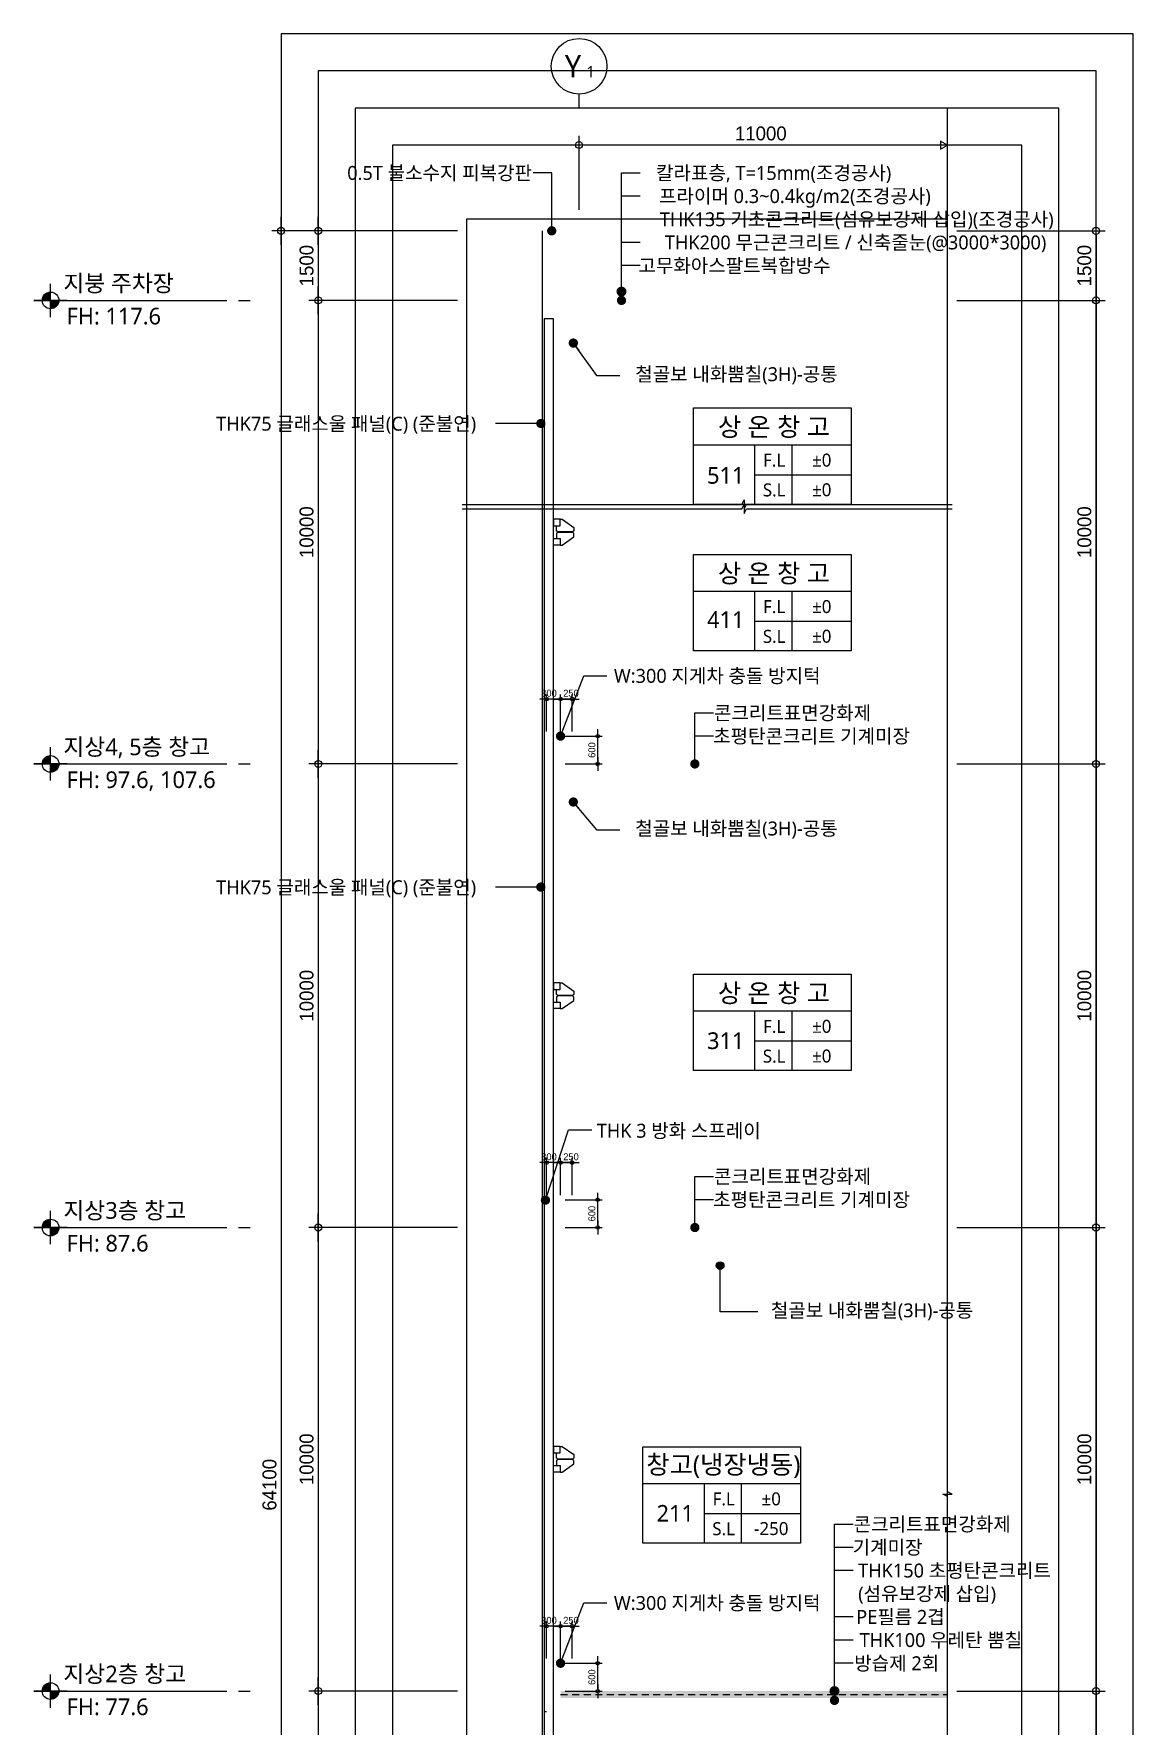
# Model space of a CAD drawing. Header units: millimetres. Extents: x 43197023 to 43466355, y 1341521 to 1420690.
# Drawn here: x 43342123 to 43365823, y 1384183 to 1420690 of the extents above; entities that cross this region are included whole.
import ezdxf
from ezdxf.enums import TextEntityAlignment as Align

# ---------------------------------------------------------------- set-up
doc = ezdxf.new("R2010")
doc.units = ezdxf.units.MM
doc.header["$LTSCALE"] = 1000
doc.header["$MEASUREMENT"] = 0
doc.header["$PDSIZE"] = -10
doc.linetypes.add('HID', pattern=[2.5, 1.5, -1])
doc.layers.get('0').update_dxf_attribs({"linetype": 'CONTINUOUS'})
doc.layers.get('Defpoints').update_dxf_attribs({"color": 171, "linetype": 'CONTINUOUS'})
for name, color, linetype in [('ELE-8', 8, 'CONTINUOUS'), ('HAT', 253, 'CONTINUOUS'), ('INS', 9, 'BATTING'), ('LED', 7, 'CONTINUOUS'), ('NDIM', 7, 'CONTINUOUS'), ('SASAC 도면번호', 6, 'CONTINUOUS'), ('SYM', 7, 'CONTINUOUS'), ('SYM(AXIS)', 7, 'CONTINUOUS'), ('TEXT(AXIS)', 2, 'CONTINUOUS'), ('TEXT(MIN)', 7, 'CONTINUOUS'), ('TEXT(실명)', 3, 'CONTINUOUS'), ('TEXT-기입', 6, 'CONTINUOUS'), ('TITLE', 7, 'CONTINUOUS'), ('wire-meshes', 1, 'CONTINUOUS')]:
    doc.layers.add(name, color=color, linetype=linetype)
doc.styles.add('CGS', font='cgse', dxfattribs={"bigfont": 'cgs'})
doc.styles.add('나눔바른고딕', font='NanumBarunGothic.ttf')
doc.linetypes.add('BATTING', pattern='A,0.0001,-0.1,[134,ltypeshp.shx,S=0.1,R=0,X=-0.1,Y=0],-0.2,[134,ltypeshp.shx,S=0.1,R=180,X=0.1,Y=0],-0.1', length=0.4001)
doc.dimstyles.new('NDIM 1200', dxfattribs={"dimscale": 500, "dimtxt": 3, "dimasz": 1, "dimexe": 2, "dimexo": 2, "dimgap": 1, "dimtad": 1, "dimdec": 0, "dimdsep": 46, "dimtxsty": 'CGS', "dimblk": 'DOT0', "dimcen": 1, "dimdle": 8, "dimclrd": 2, "dimclre": 2, "dimclrt": 2, "dimadec": 0, "dimazin": 0, "dimtfac": 1, "dimtdec": 0, "dimtix": 1, "dimtmove": 2, "dimatfit": 3, "dimldrblk": 'DOT0', "dimfxl": 1, "dimtolj": 1, "dimtzin": 0, "dimlwd": -1, "dimlwe": -1, "dimarcsym": 0})

# ---------------------------------------------------------------- blocks, each defined once
blk = doc.blocks.new('A$C19853FC8')
at = {"layer": 'SYM'}
for p, q in [((1800, 0), (1800, 3600)), ((3600, 1800), (0, 1800))]:
    blk.add_line(p, q, dxfattribs=at)
blk.add_circle((1800, 1800), 900, dxfattribs=at)
for points in [[(900, 1800), (1800, 2700), (914, 1959), (1643, 2686)], [(914, 1959), (1643, 2686), (954, 2112), (1492, 2646)], [(954, 2112), (1492, 2646), (1025, 2260), (1346, 2576)], [(1025, 2260), (1346, 2576), (1109, 2378), (1222, 2491)], [(1800, 900), (2700, 1800), (1959, 914), (2686, 1643)], [(1959, 914), (2686, 1643), (2112, 954), (2646, 1492)], [(2112, 954), (2646, 1492), (2260, 1025), (2576, 1346)], [(2260, 1025), (2576, 1346), (2378, 1109), (2491, 1222)]]:
    blk.add_solid(points, dxfattribs=at)
at = {"layer": 'SYM', "linetype": 'Continuous'}
for points in [[(1800, 2700), (1800, 1800), (900, 1800)], [(2700, 1800), (1800, 900), (1800, 1800)]]:
    blk.add_solid(points, dxfattribs=at)
blk = doc.blocks.new('A$C2F20087E')
at = {"layer": 'SYM(AXIS)'}
blk.add_line((600, 0), (600, 300), dxfattribs=at)
blk.add_circle((600, 900), 600, dxfattribs=at)
blk = doc.blocks.new('DOT0')
blk.add_line((-3, 0), (3, 0))
at = {"color": 6}
blk.add_circle((0, 0), 0.75, dxfattribs=at)
blk = doc.blocks.new('*D59')
at = {"layer": 'Defpoints', "color": 0, "ltscale": 0.4, "transparency": 16777216}
for p in [(43351454, 1416440), (43347454, 1362340), (43351454, 1362340)]:
    blk.add_point(p, dxfattribs=at)
at = {"layer": 'NDIM', "ltscale": 0.4, "transparency": 16777216}
for p, q in [((43351254, 1416440), (43347254, 1416440)), ((43347454, 1416340), (43347454, 1362440)), ((43351254, 1362340), (43347254, 1362340))]:
    blk.add_line(p, q, dxfattribs=at)
at = {"layer": 'NDIM', "ltscale": 0.4, "transparency": 16777216, "xscale": 100, "yscale": 100, "zscale": 100}
for p, rotation in [((43347454, 1416440), 90), ((43347454, 1362340), 270)]:
    blk.add_blockref('DOT0', p, dxfattribs=dict(at, rotation=rotation))
at = {"layer": 'NDIM', "ltscale": 0.4, "transparency": 16777216, "insert": (43347204, 1389390), "char_height": 300, "attachment_point": 5, "rotation": 90, "style": 'CGS'}
blk.add_mtext('\\A1;64100', dxfattribs=at)
blk = doc.blocks.new('*D60')
at = {"layer": 'Defpoints', "color": 0, "ltscale": 0.4, "transparency": 16777216}
for p in [(43351454, 1384940), (43348254, 1374940), (43351454, 1374940)]:
    blk.add_point(p, dxfattribs=at)
at = {"layer": 'NDIM', "ltscale": 0.4, "transparency": 16777216}
for p, q in [((43351254, 1384940), (43348054, 1384940)), ((43348254, 1384840), (43348254, 1375040)), ((43351254, 1374940), (43348054, 1374940))]:
    blk.add_line(p, q, dxfattribs=at)
at = {"layer": 'NDIM', "ltscale": 0.4, "transparency": 16777216, "xscale": 100, "yscale": 100, "zscale": 100}
for p, rotation in [((43348254, 1384940), 90), ((43348254, 1374940), 270)]:
    blk.add_blockref('DOT0', p, dxfattribs=dict(at, rotation=rotation))
at = {"layer": 'NDIM', "ltscale": 0.4, "transparency": 16777216, "insert": (43348004, 1379940), "char_height": 300, "attachment_point": 5, "rotation": 90, "style": 'CGS'}
blk.add_mtext('\\A1;10000', dxfattribs=at)
blk = doc.blocks.new('*D61')
at = {"layer": 'Defpoints', "color": 0, "ltscale": 0.4, "transparency": 16777216}
for p in [(43351454, 1394940), (43348254, 1384940), (43351454, 1384940)]:
    blk.add_point(p, dxfattribs=at)
at = {"layer": 'NDIM', "ltscale": 0.4, "transparency": 16777216}
for p, q in [((43351254, 1394940), (43348054, 1394940)), ((43348254, 1394840), (43348254, 1385040)), ((43351254, 1384940), (43348054, 1384940))]:
    blk.add_line(p, q, dxfattribs=at)
at = {"layer": 'NDIM', "ltscale": 0.4, "transparency": 16777216, "xscale": 100, "yscale": 100, "zscale": 100}
for p, rotation in [((43348254, 1394940), 90), ((43348254, 1384940), 270)]:
    blk.add_blockref('DOT0', p, dxfattribs=dict(at, rotation=rotation))
at = {"layer": 'NDIM', "ltscale": 0.4, "transparency": 16777216, "insert": (43348004, 1389940), "char_height": 300, "attachment_point": 5, "rotation": 90, "style": 'CGS'}
blk.add_mtext('\\A1;10000', dxfattribs=at)
blk = doc.blocks.new('*D62')
at = {"layer": 'Defpoints', "color": 0, "ltscale": 0.4, "transparency": 16777216}
for p in [(43351454, 1404940), (43348254, 1394940), (43351454, 1394940)]:
    blk.add_point(p, dxfattribs=at)
at = {"layer": 'NDIM', "ltscale": 0.4, "transparency": 16777216}
for p, q in [((43351254, 1404940), (43348054, 1404940)), ((43348254, 1404840), (43348254, 1395040)), ((43351254, 1394940), (43348054, 1394940))]:
    blk.add_line(p, q, dxfattribs=at)
at = {"layer": 'NDIM', "ltscale": 0.4, "transparency": 16777216, "xscale": 100, "yscale": 100, "zscale": 100}
for p, rotation in [((43348254, 1404940), 90), ((43348254, 1394940), 270)]:
    blk.add_blockref('DOT0', p, dxfattribs=dict(at, rotation=rotation))
at = {"layer": 'NDIM', "ltscale": 0.4, "transparency": 16777216, "insert": (43348004, 1399940), "char_height": 300, "attachment_point": 5, "rotation": 90, "style": 'CGS'}
blk.add_mtext('\\A1;10000', dxfattribs=at)
blk = doc.blocks.new('*D63')
at = {"layer": 'Defpoints', "color": 0, "ltscale": 0.4, "transparency": 16777216}
for p in [(43351454, 1414940), (43348254, 1404940), (43351454, 1404940)]:
    blk.add_point(p, dxfattribs=at)
at = {"layer": 'NDIM', "ltscale": 0.4, "transparency": 16777216}
for p, q in [((43351254, 1414940), (43348054, 1414940)), ((43348254, 1414840), (43348254, 1405040)), ((43351254, 1404940), (43348054, 1404940))]:
    blk.add_line(p, q, dxfattribs=at)
at = {"layer": 'NDIM', "ltscale": 0.4, "transparency": 16777216, "xscale": 100, "yscale": 100, "zscale": 100}
for p, rotation in [((43348254, 1414940), 90), ((43348254, 1404940), 270)]:
    blk.add_blockref('DOT0', p, dxfattribs=dict(at, rotation=rotation))
at = {"layer": 'NDIM', "ltscale": 0.4, "transparency": 16777216, "insert": (43348004, 1409940), "char_height": 300, "attachment_point": 5, "rotation": 90, "style": 'CGS'}
blk.add_mtext('\\A1;10000', dxfattribs=at)
blk = doc.blocks.new('*D66')
at = {"layer": 'Defpoints', "color": 0, "ltscale": 0.4, "transparency": 16777216}
for p in [(43351454, 1416440), (43348254, 1414940), (43351454, 1414940)]:
    blk.add_point(p, dxfattribs=at)
at = {"layer": 'NDIM', "ltscale": 0.4, "transparency": 16777216}
for p, q in [((43351254, 1416440), (43348054, 1416440)), ((43348254, 1416340), (43348254, 1415040)), ((43351254, 1414940), (43348054, 1414940))]:
    blk.add_line(p, q, dxfattribs=at)
at = {"layer": 'NDIM', "ltscale": 0.4, "transparency": 16777216, "xscale": 100, "yscale": 100, "zscale": 100}
for p, rotation in [((43348254, 1416440), 90), ((43348254, 1414940), 270)]:
    blk.add_blockref('DOT0', p, dxfattribs=dict(at, rotation=rotation))
at = {"layer": 'NDIM', "ltscale": 0.4, "transparency": 16777216, "insert": (43348004, 1415690), "char_height": 300, "attachment_point": 5, "rotation": 90, "style": 'CGS'}
blk.add_mtext('\\A1;1500', dxfattribs=at)
blk = doc.blocks.new('*D67')
at = {"layer": 'Defpoints', "color": 0, "ltscale": 0.4, "transparency": 16777216}
for p in [(43361823, 1384940), (43361823, 1374940), (43365023, 1374940)]:
    blk.add_point(p, dxfattribs=at)
at = {"layer": 'NDIM', "ltscale": 0.4, "transparency": 16777216}
for p, q in [((43362023, 1384940), (43365223, 1384940)), ((43365023, 1384840), (43365023, 1375040)), ((43362023, 1374940), (43365223, 1374940))]:
    blk.add_line(p, q, dxfattribs=at)
at = {"layer": 'NDIM', "ltscale": 0.4, "transparency": 16777216, "xscale": 100, "yscale": 100, "zscale": 100}
for p, rotation in [((43365023, 1384940), 90), ((43365023, 1374940), 270)]:
    blk.add_blockref('DOT0', p, dxfattribs=dict(at, rotation=rotation))
at = {"layer": 'NDIM', "ltscale": 0.4, "transparency": 16777216, "insert": (43364773, 1379940), "char_height": 300, "attachment_point": 5, "rotation": 90, "style": 'CGS'}
blk.add_mtext('\\A1;10000', dxfattribs=at)
blk = doc.blocks.new('*D68')
at = {"layer": 'Defpoints', "color": 0, "ltscale": 0.4, "transparency": 16777216}
for p in [(43361823, 1394940), (43361823, 1384940), (43365023, 1384940)]:
    blk.add_point(p, dxfattribs=at)
at = {"layer": 'NDIM', "ltscale": 0.4, "transparency": 16777216}
for p, q in [((43362023, 1394940), (43365223, 1394940)), ((43365023, 1394840), (43365023, 1385040)), ((43362023, 1384940), (43365223, 1384940))]:
    blk.add_line(p, q, dxfattribs=at)
at = {"layer": 'NDIM', "ltscale": 0.4, "transparency": 16777216, "xscale": 100, "yscale": 100, "zscale": 100}
for p, rotation in [((43365023, 1394940), 90), ((43365023, 1384940), 270)]:
    blk.add_blockref('DOT0', p, dxfattribs=dict(at, rotation=rotation))
at = {"layer": 'NDIM', "ltscale": 0.4, "transparency": 16777216, "insert": (43364773, 1389940), "char_height": 300, "attachment_point": 5, "rotation": 90, "style": 'CGS'}
blk.add_mtext('\\A1;10000', dxfattribs=at)
blk = doc.blocks.new('*D69')
at = {"layer": 'Defpoints', "color": 0, "ltscale": 0.4, "transparency": 16777216}
for p in [(43361823, 1404940), (43361823, 1394940), (43365023, 1394940)]:
    blk.add_point(p, dxfattribs=at)
at = {"layer": 'NDIM', "ltscale": 0.4, "transparency": 16777216}
for p, q in [((43362023, 1404940), (43365223, 1404940)), ((43365023, 1404840), (43365023, 1395040)), ((43362023, 1394940), (43365223, 1394940))]:
    blk.add_line(p, q, dxfattribs=at)
at = {"layer": 'NDIM', "ltscale": 0.4, "transparency": 16777216, "xscale": 100, "yscale": 100, "zscale": 100}
for p, rotation in [((43365023, 1404940), 90), ((43365023, 1394940), 270)]:
    blk.add_blockref('DOT0', p, dxfattribs=dict(at, rotation=rotation))
at = {"layer": 'NDIM', "ltscale": 0.4, "transparency": 16777216, "insert": (43364773, 1399940), "char_height": 300, "attachment_point": 5, "rotation": 90, "style": 'CGS'}
blk.add_mtext('\\A1;10000', dxfattribs=at)
blk = doc.blocks.new('*D70')
at = {"layer": 'Defpoints', "color": 0, "ltscale": 0.4, "transparency": 16777216}
for p in [(43361823, 1414940), (43361823, 1404940), (43365023, 1404940)]:
    blk.add_point(p, dxfattribs=at)
at = {"layer": 'NDIM', "ltscale": 0.4, "transparency": 16777216}
for p, q in [((43362023, 1414940), (43365223, 1414940)), ((43365023, 1414840), (43365023, 1405040)), ((43362023, 1404940), (43365223, 1404940))]:
    blk.add_line(p, q, dxfattribs=at)
at = {"layer": 'NDIM', "ltscale": 0.4, "transparency": 16777216, "xscale": 100, "yscale": 100, "zscale": 100}
for p, rotation in [((43365023, 1414940), 90), ((43365023, 1404940), 270)]:
    blk.add_blockref('DOT0', p, dxfattribs=dict(at, rotation=rotation))
at = {"layer": 'NDIM', "ltscale": 0.4, "transparency": 16777216, "insert": (43364773, 1409940), "char_height": 300, "attachment_point": 5, "rotation": 90, "style": 'CGS'}
blk.add_mtext('\\A1;10000', dxfattribs=at)
blk = doc.blocks.new('*D71')
at = {"layer": 'Defpoints', "color": 0, "ltscale": 0.4, "transparency": 16777216}
for p in [(43361823, 1416440), (43361823, 1414940), (43365023, 1414940)]:
    blk.add_point(p, dxfattribs=at)
at = {"layer": 'NDIM', "ltscale": 0.4, "transparency": 16777216}
for p, q in [((43362023, 1416440), (43365223, 1416440)), ((43365023, 1416340), (43365023, 1415040)), ((43362023, 1414940), (43365223, 1414940))]:
    blk.add_line(p, q, dxfattribs=at)
at = {"layer": 'NDIM', "ltscale": 0.4, "transparency": 16777216, "xscale": 100, "yscale": 100, "zscale": 100}
for p, rotation in [((43365023, 1416440), 90), ((43365023, 1414940), 270)]:
    blk.add_blockref('DOT0', p, dxfattribs=dict(at, rotation=rotation))
at = {"layer": 'NDIM', "ltscale": 0.4, "transparency": 16777216, "insert": (43364773, 1415690), "char_height": 300, "attachment_point": 5, "rotation": 90, "style": 'CGS'}
blk.add_mtext('\\A1;1500', dxfattribs=at)
blk = doc.blocks.new('A$C51E23882')
at = {"layer": 'TITLE'}
blk.add_lwpolyline([(8500, 0), (0, 0), (0, 5200), (8500, 5200)], close=True, dxfattribs=at)
for points in [[(8500, 3200), (0, 3200)], [(3300, 3200), (3300, 0)], [(5300, 3200), (5300, 0)], [(3300, 1600), (8500, 1600)]]:
    blk.add_lwpolyline(points, dxfattribs=at)
at = {"layer": 'TITLE', "style": '나눔바른고딕'}
for s, p in [('F.L', (4352, 2378)), ('S.L', (4352, 778))]:
    blk.add_text(s, height=700, dxfattribs=at).set_placement(p, align=Align.MIDDLE)
blk = doc.blocks.new('*D359')
at = {"layer": 'Defpoints', "color": 0, "ltscale": 0.4, "transparency": 16777216}
for p in [(43353179, 1406340), (43353179, 1405540), (43353479, 1405540)]:
    blk.add_point(p, dxfattribs=at)
at = {"layer": 'NDIM', "ltscale": 0.4, "transparency": 16777216}
for p, q in [((43353179, 1405640), (43353179, 1406440)), ((43353429, 1406340), (43353229, 1406340)), ((43353479, 1405640), (43353479, 1406440))]:
    blk.add_line(p, q, dxfattribs=at)
at = {"layer": 'NDIM', "ltscale": 0.4, "transparency": 16777216, "xscale": 50, "yscale": 50, "zscale": 50, "rotation": 180}
blk.add_blockref('DOT0', (43353179, 1406340), dxfattribs=at)
at = {"layer": 'NDIM', "ltscale": 0.4, "transparency": 16777216, "xscale": 50, "yscale": 50, "zscale": 50}
blk.add_blockref('DOT0', (43353479, 1406340), dxfattribs=at)
at = {"layer": 'NDIM', "ltscale": 0.4, "transparency": 16777216, "insert": (43353229, 1406465), "char_height": 150, "attachment_point": 5, "style": 'CGS'}
blk.add_mtext('\\A1;300', dxfattribs=at)
blk = doc.blocks.new('*D360')
at = {"layer": 'Defpoints', "color": 0, "ltscale": 0.4, "transparency": 16777216}
for p in [(43353479, 1406340), (43353479, 1405540), (43353729, 1405540)]:
    blk.add_point(p, dxfattribs=at)
at = {"layer": 'NDIM', "ltscale": 0.4, "transparency": 16777216}
for p, q in [((43353479, 1405640), (43353479, 1406440)), ((43353679, 1406340), (43353529, 1406340)), ((43353729, 1405640), (43353729, 1406440))]:
    blk.add_line(p, q, dxfattribs=at)
at = {"layer": 'NDIM', "ltscale": 0.4, "transparency": 16777216, "xscale": 50, "yscale": 50, "zscale": 50, "rotation": 180}
blk.add_blockref('DOT0', (43353479, 1406340), dxfattribs=at)
at = {"layer": 'NDIM', "ltscale": 0.4, "transparency": 16777216, "xscale": 50, "yscale": 50, "zscale": 50}
blk.add_blockref('DOT0', (43353729, 1406340), dxfattribs=at)
at = {"layer": 'NDIM', "ltscale": 0.4, "transparency": 16777216, "insert": (43353704, 1406465), "char_height": 150, "attachment_point": 5, "style": 'CGS'}
blk.add_mtext('\\A1;250', dxfattribs=at)
blk = doc.blocks.new('*D361')
at = {"layer": 'Defpoints', "color": 0, "ltscale": 0.4, "transparency": 16777216}
for p in [(43353479, 1405540), (43354279, 1405540), (43353479, 1404940)]:
    blk.add_point(p, dxfattribs=at)
at = {"layer": 'NDIM', "ltscale": 0.4, "transparency": 16777216}
for p, q in [((43353579, 1405540), (43354379, 1405540)), ((43354279, 1404990), (43354279, 1405490)), ((43353579, 1404940), (43354379, 1404940))]:
    blk.add_line(p, q, dxfattribs=at)
at = {"layer": 'NDIM', "ltscale": 0.4, "transparency": 16777216, "xscale": 50, "yscale": 50, "zscale": 50}
for p, rotation in [((43354279, 1405540), 90), ((43354279, 1404940), 270)]:
    blk.add_blockref('DOT0', p, dxfattribs=dict(at, rotation=rotation))
at = {"layer": 'NDIM', "ltscale": 0.4, "transparency": 16777216, "insert": (43354154, 1405240), "char_height": 150, "attachment_point": 5, "rotation": 90, "style": 'CGS'}
blk.add_mtext('\\A1;600', dxfattribs=at)
blk = doc.blocks.new('*D362')
at = {"layer": 'Defpoints', "color": 0, "ltscale": 0.4, "transparency": 16777216}
for p in [(43353179, 1396340), (43353179, 1395540), (43353479, 1395540)]:
    blk.add_point(p, dxfattribs=at)
at = {"layer": 'NDIM', "ltscale": 0.4, "transparency": 16777216}
for p, q in [((43353179, 1395640), (43353179, 1396440)), ((43353479, 1395640), (43353479, 1396440)), ((43353429, 1396340), (43353229, 1396340))]:
    blk.add_line(p, q, dxfattribs=at)
at = {"layer": 'NDIM', "ltscale": 0.4, "transparency": 16777216, "xscale": 50, "yscale": 50, "zscale": 50, "rotation": 180}
blk.add_blockref('DOT0', (43353179, 1396340), dxfattribs=at)
at = {"layer": 'NDIM', "ltscale": 0.4, "transparency": 16777216, "xscale": 50, "yscale": 50, "zscale": 50}
blk.add_blockref('DOT0', (43353479, 1396340), dxfattribs=at)
at = {"layer": 'NDIM', "ltscale": 0.4, "transparency": 16777216, "insert": (43353229, 1396465), "char_height": 150, "attachment_point": 5, "style": 'CGS'}
blk.add_mtext('\\A1;300', dxfattribs=at)
blk = doc.blocks.new('*D363')
at = {"layer": 'Defpoints', "color": 0, "ltscale": 0.4, "transparency": 16777216}
for p in [(43353479, 1396340), (43353479, 1395540), (43353729, 1395540)]:
    blk.add_point(p, dxfattribs=at)
at = {"layer": 'NDIM', "ltscale": 0.4, "transparency": 16777216}
for p, q in [((43353479, 1395640), (43353479, 1396440)), ((43353729, 1395640), (43353729, 1396440)), ((43353679, 1396340), (43353529, 1396340))]:
    blk.add_line(p, q, dxfattribs=at)
at = {"layer": 'NDIM', "ltscale": 0.4, "transparency": 16777216, "xscale": 50, "yscale": 50, "zscale": 50, "rotation": 180}
blk.add_blockref('DOT0', (43353479, 1396340), dxfattribs=at)
at = {"layer": 'NDIM', "ltscale": 0.4, "transparency": 16777216, "xscale": 50, "yscale": 50, "zscale": 50}
blk.add_blockref('DOT0', (43353729, 1396340), dxfattribs=at)
at = {"layer": 'NDIM', "ltscale": 0.4, "transparency": 16777216, "insert": (43353704, 1396465), "char_height": 150, "attachment_point": 5, "style": 'CGS'}
blk.add_mtext('\\A1;250', dxfattribs=at)
blk = doc.blocks.new('*D364')
at = {"layer": 'Defpoints', "color": 0, "ltscale": 0.4, "transparency": 16777216}
for p in [(43353479, 1395540), (43354279, 1395540), (43353479, 1394940)]:
    blk.add_point(p, dxfattribs=at)
at = {"layer": 'NDIM', "ltscale": 0.4, "transparency": 16777216}
for p, q in [((43353579, 1395540), (43354379, 1395540)), ((43354279, 1394990), (43354279, 1395490)), ((43353579, 1394940), (43354379, 1394940))]:
    blk.add_line(p, q, dxfattribs=at)
at = {"layer": 'NDIM', "ltscale": 0.4, "transparency": 16777216, "xscale": 50, "yscale": 50, "zscale": 50}
for p, rotation in [((43354279, 1395540), 90), ((43354279, 1394940), 270)]:
    blk.add_blockref('DOT0', p, dxfattribs=dict(at, rotation=rotation))
at = {"layer": 'NDIM', "ltscale": 0.4, "transparency": 16777216, "insert": (43354154, 1395240), "char_height": 150, "attachment_point": 5, "rotation": 90, "style": 'CGS'}
blk.add_mtext('\\A1;600', dxfattribs=at)
blk = doc.blocks.new('*D365')
at = {"layer": 'Defpoints', "color": 0, "ltscale": 0.4, "transparency": 16777216}
for p in [(43353179, 1386340), (43353179, 1385540), (43353479, 1385540)]:
    blk.add_point(p, dxfattribs=at)
at = {"layer": 'NDIM', "ltscale": 0.4, "transparency": 16777216}
for p, q in [((43353179, 1385640), (43353179, 1386440)), ((43353429, 1386340), (43353229, 1386340)), ((43353479, 1385640), (43353479, 1386440))]:
    blk.add_line(p, q, dxfattribs=at)
at = {"layer": 'NDIM', "ltscale": 0.4, "transparency": 16777216, "xscale": 50, "yscale": 50, "zscale": 50, "rotation": 180}
blk.add_blockref('DOT0', (43353179, 1386340), dxfattribs=at)
at = {"layer": 'NDIM', "ltscale": 0.4, "transparency": 16777216, "xscale": 50, "yscale": 50, "zscale": 50}
blk.add_blockref('DOT0', (43353479, 1386340), dxfattribs=at)
at = {"layer": 'NDIM', "ltscale": 0.4, "transparency": 16777216, "insert": (43353229, 1386465), "char_height": 150, "attachment_point": 5, "style": 'CGS'}
blk.add_mtext('\\A1;300', dxfattribs=at)
blk = doc.blocks.new('*D366')
at = {"layer": 'Defpoints', "color": 0, "ltscale": 0.4, "transparency": 16777216}
for p in [(43353479, 1386340), (43353479, 1385540), (43353729, 1385540)]:
    blk.add_point(p, dxfattribs=at)
at = {"layer": 'NDIM', "ltscale": 0.4, "transparency": 16777216}
for p, q in [((43353479, 1385640), (43353479, 1386440)), ((43353679, 1386340), (43353529, 1386340)), ((43353729, 1385640), (43353729, 1386440))]:
    blk.add_line(p, q, dxfattribs=at)
at = {"layer": 'NDIM', "ltscale": 0.4, "transparency": 16777216, "xscale": 50, "yscale": 50, "zscale": 50, "rotation": 180}
blk.add_blockref('DOT0', (43353479, 1386340), dxfattribs=at)
at = {"layer": 'NDIM', "ltscale": 0.4, "transparency": 16777216, "xscale": 50, "yscale": 50, "zscale": 50}
blk.add_blockref('DOT0', (43353729, 1386340), dxfattribs=at)
at = {"layer": 'NDIM', "ltscale": 0.4, "transparency": 16777216, "insert": (43353704, 1386465), "char_height": 150, "attachment_point": 5, "style": 'CGS'}
blk.add_mtext('\\A1;250', dxfattribs=at)
blk = doc.blocks.new('*D367')
at = {"layer": 'Defpoints', "color": 0, "ltscale": 0.4, "transparency": 16777216}
for p in [(43353479, 1385540), (43354279, 1385540), (43353479, 1384940)]:
    blk.add_point(p, dxfattribs=at)
at = {"layer": 'NDIM', "ltscale": 0.4, "transparency": 16777216}
for p, q in [((43353579, 1385540), (43354379, 1385540)), ((43354279, 1384990), (43354279, 1385490)), ((43353579, 1384940), (43354379, 1384940))]:
    blk.add_line(p, q, dxfattribs=at)
at = {"layer": 'NDIM', "ltscale": 0.4, "transparency": 16777216, "xscale": 50, "yscale": 50, "zscale": 50}
for p, rotation in [((43354279, 1385540), 90), ((43354279, 1384940), 270)]:
    blk.add_blockref('DOT0', p, dxfattribs=dict(at, rotation=rotation))
at = {"layer": 'NDIM', "ltscale": 0.4, "transparency": 16777216, "insert": (43354154, 1385240), "char_height": 150, "attachment_point": 5, "rotation": 90, "style": 'CGS'}
blk.add_mtext('\\A1;600', dxfattribs=at)

msp = doc.modelspace()

# ---------------------------------------------------------------- hatches: boundary and pattern name
at = {"ltscale": 10000}
h = msp.add_hatch(color=256, dxfattribs=at)
h.dxf.hatch_style = 1
edge = h.paths.add_edge_path()
edge.add_arc((43356918.9, 1394119.2), 83.3, 360, 720, ccw=False)
at = {"layer": 'HAT'}
h = msp.add_hatch(dxfattribs=at)
h.set_pattern_fill('AR-CONC', color=256)
h.set_pattern_definition([(50, (40974089.08, 2056876.14), (182.184669, -15.9390855), [19.05, -209.55]), (355, (40974089.08, 2056876.14), (-35.243421, 191.056845), [15.24, -167.640584]), (100.451445, (40974104.26, 2056874.81), (146.941247, 175.117752), [16.190009, -178.090245]), (46.1842, (40974089.08, 2056926.94), (271.07904, -42.042328), [28.575, -314.325]), (96.635558, (40974111.67, 2056923.43), (237.404134, 247.426125), [24.285023, -267.135608]), (351.184151, (40974089.08, 2056926.94), (237.404134, 247.426125), [22.859967, -251.459732]), (21, (40974114.48, 2056914.24), (151.614391, -102.265198), [19.05, -209.55]), (326, (40974114.48, 2056914.24), (61.802028, 184.187966), [15.24, -167.64]), (71.451445, (40974127.11, 2056905.72), (213.416419, 81.922769), [16.190009, -178.089938]), (37.5, (40974089.08, 2056876.14), (3.0886033, 84.5550389), [0, -165.608, 0, -170.18, 0, -168.275]), (7.5, (40974089.08, 2056876.14), (66.8196625, 100.1805748), [0, -97.028, 0, -161.798, 0, -64.135]), (327.5, (40974032.44, 2056876.14), (135.5905952, -5.728744), [0, -63.5, 0, -198.12, 0, -262.89]), (317.5, (40974007.04, 2056876.14), (148.1291814, 25.426491), [0, -82.55, 0, -131.572, 0, -186.69])])
h.paths.add_polyline_path([(43353478.9, 1384940.2), (43361823.4, 1384940.2), (43361823.4, 1384790.2), (43353478.9, 1384790.2)])
at = {"layer": 'LED'}
h = msp.add_hatch(color=256, dxfattribs=at)
h.dxf.hatch_style = 1
edge = h.paths.add_edge_path()
edge.add_arc((43354791.9, 1415130.2), 108, 180, 540, ccw=False)
h = msp.add_hatch(color=256, dxfattribs=at)
h.dxf.hatch_style = 1
edge = h.paths.add_edge_path()
edge.add_arc((43359384.4, 1384940.2), 108, 180, 540, ccw=False)

# ---------------------------------------------------------------- linework, layer by layer
at = {"color": 6}
msp.add_lwpolyline([(43361823.4, 1418290.2), (43361673.4, 1418376.8), (43361673.4, 1418203.6)], close=True, dxfattribs=at)
at = {"layer": 'Defpoints', "ltscale": 10000}
for points in [[(43347453.9, 1352890.2), (43365823.4, 1352890.2), (43365823.4, 1420690.2), (43347453.9, 1420690.2)], [(43348253.9, 1353690.2), (43365023.4, 1353690.2), (43365023.4, 1419890.2), (43348253.9, 1419890.2)], [(43349053.9, 1354490.2), (43364223.4, 1354490.2), (43364223.4, 1419090.2), (43349053.9, 1419090.2)], [(43349853.9, 1355290.2), (43363423.4, 1355290.2), (43363423.4, 1418290.2), (43349853.9, 1418290.2)], [(43351453.9, 1356890.2), (43361823.4, 1356890.2), (43361823.4, 1416690.2), (43351453.9, 1416690.2)]]:
    msp.add_lwpolyline(points, close=True, dxfattribs=at)
at = {"layer": 'ELE-8', "ltscale": 0.1}
for points in [[(43353128.9, 1374940.2), (43353328.9, 1374940.2), (43353328.9, 1414540.2), (43353128.9, 1414540.2)], [(43353328.9, 1410077.7), (43353470.9, 1410077.7), (43353470.9, 1410217.7), (43353328.9, 1410217.7)], [(43353328.9, 1409802.7), (43353470.9, 1409802.7), (43353470.9, 1409662.7), (43353328.9, 1409662.7)], [(43353328.9, 1400077.7), (43353470.9, 1400077.7), (43353470.9, 1400217.7), (43353328.9, 1400217.7)], [(43353328.9, 1400077.7), (43353470.9, 1400077.7), (43353470.9, 1400217.7), (43353328.9, 1400217.7)], [(43353328.9, 1399802.7), (43353470.9, 1399802.7), (43353470.9, 1399662.7), (43353328.9, 1399662.7)], [(43353328.9, 1399802.7), (43353470.9, 1399802.7), (43353470.9, 1399662.7), (43353328.9, 1399662.7)], [(43353328.9, 1390077.7), (43353470.9, 1390077.7), (43353470.9, 1390217.7), (43353328.9, 1390217.7)], [(43353328.9, 1389802.7), (43353470.9, 1389802.7), (43353470.9, 1389662.7), (43353328.9, 1389662.7)]]:
    msp.add_lwpolyline(points, close=True, dxfattribs=at)
for points in [[(43353765.9, 1409964.3, 0.3665564), (43353742.1, 1409944.2), (43353415.8, 1409944.2, 0.3663101), (43353391.9, 1409964.3), (43353391.9, 1410077.7), (43353470.9, 1410077.7), (43353470.9, 1410217.7), (43353510.9, 1410217.7), (43353765.9, 1410040.2), (43353765.9, 1409964.3)], [(43353765.9, 1409916, -0.3664605), (43353742.1, 1409936.2), (43353415.8, 1409936.2, -0.3663101), (43353391.9, 1409916), (43353391.9, 1409802.7), (43353470.9, 1409802.7), (43353470.9, 1409662.7), (43353510.9, 1409662.7), (43353765.9, 1409840.2), (43353765.9, 1409916)], [(43353765.9, 1399964.3, 0.3665564), (43353742.1, 1399944.2), (43353415.8, 1399944.2, 0.3663101), (43353391.9, 1399964.3), (43353391.9, 1400077.7), (43353470.9, 1400077.7), (43353470.9, 1400217.7), (43353510.9, 1400217.7), (43353765.9, 1400040.2), (43353765.9, 1399964.3)], [(43353765.9, 1399964.3, 0.3665564), (43353742.1, 1399944.2), (43353415.8, 1399944.2, 0.3663101), (43353391.9, 1399964.3), (43353391.9, 1400077.7), (43353470.9, 1400077.7), (43353470.9, 1400217.7), (43353510.9, 1400217.7), (43353765.9, 1400040.2), (43353765.9, 1399964.3)], [(43353765.9, 1399916, -0.3664605), (43353742.1, 1399936.2), (43353415.8, 1399936.2, -0.3663101), (43353391.9, 1399916), (43353391.9, 1399802.7), (43353470.9, 1399802.7), (43353470.9, 1399662.7), (43353510.9, 1399662.7), (43353765.9, 1399840.2), (43353765.9, 1399916)], [(43353765.9, 1399916, -0.3664605), (43353742.1, 1399936.2), (43353415.8, 1399936.2, -0.3663101), (43353391.9, 1399916), (43353391.9, 1399802.7), (43353470.9, 1399802.7), (43353470.9, 1399662.7), (43353510.9, 1399662.7), (43353765.9, 1399840.2), (43353765.9, 1399916)], [(43353765.9, 1389964.3, 0.3665564), (43353742.1, 1389944.2), (43353415.8, 1389944.2, 0.3663101), (43353391.9, 1389964.3), (43353391.9, 1390077.7), (43353470.9, 1390077.7), (43353470.9, 1390217.7), (43353510.9, 1390217.7), (43353765.9, 1390040.2), (43353765.9, 1389964.3)], [(43353765.9, 1389916, -0.3664605), (43353742.1, 1389936.2), (43353415.8, 1389936.2, -0.3663101), (43353391.9, 1389916), (43353391.9, 1389802.7), (43353470.9, 1389802.7), (43353470.9, 1389662.7), (43353510.9, 1389662.7), (43353765.9, 1389840.2), (43353765.9, 1389916)]]:
    msp.add_lwpolyline(points, format="xyb", dxfattribs=at)
at = {"layer": 'INS', "ltscale": 0.09}
msp.add_line((43353091.4, 1374940.2), (43353091.4, 1416440.2), dxfattribs=at)
at = {"layer": 'LED', "ltscale": 10000}
for p, q in [((43356918.9, 1393123.8), (43356918.9, 1394119.2)), ((43357729.1, 1393123.8, 0), (43356918.9, 1393123.8))]:
    msp.add_line(p, q, dxfattribs=at)
msp.add_circle((43356918.9, 1394119.2), 83.3, dxfattribs=at)
at = {"layer": 'NDIM', "ltscale": 0.4}
for p, q in [((43353878.9, 1416890.2), (43353878.9, 1418490.2)), ((43361823.4, 1416790.2), (43361823.4, 1418490.2)), ((43361823.4, 1418290.2), (43353978.9, 1418290.2))]:
    msp.add_line(p, q, dxfattribs=at)
at = {"layer": 'SASAC 도면번호', "ltscale": 10000}
msp.add_line((43353178.9, 1384490.2), (43353128.9, 1384490.2), dxfattribs=at)
at = {"layer": 'SYM', "ltscale": 1000}
for p, q in [((43342123.4, 1414940.2), (43346283.4, 1414940.2)), ((43346536, 1414940.2), (43346788.7, 1414940.2)), ((43342123.4, 1404940.2), (43346283.4, 1404940.2)), ((43346536, 1404940.2), (43346788.7, 1404940.2)), ((43342123.4, 1394940.2), (43346283.4, 1394940.2)), ((43346536, 1394940.2), (43346788.7, 1394940.2)), ((43342123.4, 1384940.2), (43346283.4, 1384940.2)), ((43346536, 1384940.2), (43346788.7, 1384940.2))]:
    msp.add_line(p, q, dxfattribs=at)
at = {"layer": 'SYM', "color": 8}
for points in [[(43361823.4, 1359190.2), (43361823.5, 1389140.2), (43361723.4, 1389190.2), (43361923.4, 1389190.2), (43361823.4, 1389240.2), (43361823.4, 1419090.2)], [(43351353.9, 1410540.1), (43357388.7, 1410540.1), (43357438.7, 1410640.2), (43357438.7, 1410440.2), (43357488.7, 1410540.2), (43361923.4, 1410540.2)], [(43351353.9, 1410440.1), (43357388.7, 1410440.1), (43357438.7, 1410540.2), (43357438.7, 1410340.2), (43357488.7, 1410440.2), (43361923.4, 1410440.2)]]:
    msp.add_lwpolyline(points, dxfattribs=at)
at = {"layer": 'TEXT(MIN)', "ltscale": 10000}
for p, q in [((43355191.9, 1417190.2), (43354791.9, 1417190.2)), ((43355191.9, 1416690.2), (43354791.9, 1416690.2)), ((43355191.9, 1416190.2), (43354791.9, 1416190.2)), ((43355191.9, 1415690.2), (43354791.9, 1415690.2)), ((43356774.1, 1405540.2), (43356374.1, 1405540.2)), ((43356774.1, 1395540.2), (43356374.1, 1395540.2)), ((43359784.4, 1388040.2), (43359384.4, 1388040.2)), ((43359784.4, 1387540.2), (43359384.4, 1387540.2)), ((43359784.4, 1386540.2), (43359384.4, 1386540.2)), ((43359784.4, 1386040.2), (43359384.4, 1386040.2)), ((43359784.4, 1385540.2), (43359384.4, 1385540.2))]:
    msp.add_line(p, q, dxfattribs=at)
at = {"layer": 'wire-meshes', "linetype": 'HID', "ltscale": 0.1}
msp.add_line((43353478.9, 1384865.2), (43361823.4, 1384865.2), dxfattribs=at)

# ---------------------------------------------------------------- block references
msp.add_blockref('A$C2F20087E', (43353278.9, 1419090.2))
at = {"ltscale": 1000, "xscale": 0.2, "yscale": 0.2, "zscale": 0.2}
for p in [(43342123.4, 1414580.2), (43342123.4, 1404580.2), (43342123.4, 1394580.2), (43342123.4, 1384580.2)]:
    msp.add_blockref('A$C19853FC8', p, dxfattribs=at)
at = {"xscale": 0.4, "yscale": 0.4, "zscale": 0.4}
for p in [(43356343.4, 1410540.2), (43356343.4, 1407380.5), (43356343.4, 1398325.2), (43355254.3, 1388131.1)]:
    msp.add_blockref('A$C51E23882', p, dxfattribs=at)
at = {"layer": 'NDIM', "ltscale": 0.4, "xscale": 100, "yscale": 100, "zscale": 100, "rotation": 180}
msp.add_blockref('DOT0', (43353878.9, 1418290.2), dxfattribs=at)

# ---------------------------------------------------------------- texts
at = {"layer": 'NDIM', "ltscale": 0.4, "insert": (43357795.9, 1418540.2), "char_height": 300, "attachment_point": 5, "style": 'CGS'}
msp.add_mtext('\\A1;11000', dxfattribs=at)
at = {"layer": 'TEXT(AXIS)', "style": '나눔바른고딕'}
for s, height, p in [('Y', 480, (43353747.3, 1419994.1)), ('1', 240, (43354126.5, 1419874.2))]:
    msp.add_text(s, height=height, dxfattribs=at).set_placement(p, align=Align.MIDDLE)
for s, p in [('지붕 주차장', (43342759.6, 1415129.1)), ('FH: 117.6', (43342828, 1414421.1)), ('지상4, 5층 창고', (43342759.6, 1405129.1)), ('FH: 97.6, 107.6', (43342828, 1404421.1)), ('지상3층 창고', (43342759.6, 1395129.1)), ('FH: 87.6', (43342828, 1394421.1)), ('지상2층 창고', (43342759.6, 1385129.1)), ('FH: 77.6', (43342828, 1384421.1))]:
    msp.add_text(s, height=360, dxfattribs=at).set_placement(p)
at = {"layer": 'TEXT(MIN)', "style": '나눔바른고딕'}
for s, p in [('0.5T 불소수지 피복강판', (43352863.3, 1417690.2)), ('칼라표층, T=15mm(조경공사)', (43360608.8, 1417690.2)), ('프라이머 0.3~0.4kg/m2(조경공사)', (43361460.2, 1417190.2)), ('THK135 기초콘크리트(섬유보강제 삽입)(조경공사)', (43364109.1, 1416690.2)), ('THK200 무근콘크리트 / 신축줄눈(@3000*3000)', (43363951.2, 1416190.2)), ('고무화아스팔트복합방수', (43359299.1, 1415690.2)), ('철골보 내화뿜칠(3H)-공통', (43359452.9, 1413348.3)), ('W:300 지게차 충돌 방지턱', (43359084.2, 1406840.2)), ('콘크리트표면강화제', (43360174.4, 1406040.2)), ('초평탄콘크리트 기계미장', (43361012, 1405540.2)), ('철골보 내화뿜칠(3H)-공통', (43359452.9, 1403548.3)), ('THK 3 방화 스프레이', (43357795, 1397027.5)), ('콘크리트표면강화제', (43360174.4, 1396040.2)), ('초평탄콘크리트 기계미장', (43361012, 1395540.2)), ('철골보 내화뿜칠(3H)-공통', (43362376.3, 1393153.1, 0)), ('콘크리트표면강화제', (43363184.8, 1388540.2)), ('기계미장', (43361282.4, 1388040.2)), ('THK150 초평탄콘크리트', (43364051.5, 1387540.2)), ('W:300 지게차 충돌 방지턱', (43359084, 1386840.2)), ('(섬유보강제 삽입)', (43362867.7, 1387040.2)), ('PE필름 2겹', (43361761.3, 1386540.2)), ('THK100 우레탄 뿜칠', (43363431.5, 1386040.2)), ('방습제 2회', (43361641.5, 1385540.2))]:
    msp.add_text(s, height=300, dxfattribs=at).set_placement(p, align=Align.MIDDLE_RIGHT)
for p in [(43346054.7, 1412280), (43346054.7, 1402280)]:
    msp.add_text('THK75 글래스울 패널(C) (준불연)', height=300, dxfattribs=at).set_placement(p, align=Align.MIDDLE_LEFT)
at = {"layer": 'TEXT(실명)', "style": '나눔바른고딕'}
for s, p in [('상 온 창 고', (43358078.5, 1412217.8)), ('상 온 창 고', (43358078.5, 1409058.1)), ('상 온 창 고', (43358078.5, 1400002.8)), ('창고(냉장냉동)', (43356989.4, 1389808.7))]:
    msp.add_text(s, height=400, dxfattribs=at).set_placement(p, align=Align.MIDDLE)
at = {"layer": 'TEXT-기입', "style": '나눔바른고딕'}
for s, height, p in [('±0', 280, (43359109.9, 1411495.3)), ('511', 360, (43357039.9, 1411163.5)), ('±0', 280, (43359109.9, 1410855.3)), ('±0', 280, (43359109.9, 1408335.6)), ('411', 360, (43357039.9, 1408055.1)), ('±0', 280, (43359109.9, 1407695.6)), ('±0', 280, (43359109.9, 1399280.3)), ('311', 360, (43357039.9, 1398970.5)), ('±0', 280, (43359109.9, 1398640.3)), ('±0', 280, (43358020.7, 1389086.2)), ('211', 360, (43355950.8, 1388776.4)), ('-250', 280, (43358020.7, 1388446.2))]:
    msp.add_text(s, height=height, dxfattribs=at).set_placement(p, align=Align.MIDDLE)

# ---------------------------------------------------------------- dimensions: what is measured, and where the dimension line sits
at = {"layer": 'NDIM', "ltscale": 0.4}
dim = msp.add_linear_dim(base=(43347453.9, 1362340.2), p1=(43351453.9, 1416440.2), p2=(43351453.9, 1362340.2), angle=270, text='64100', dimstyle='NDIM 1200', override={"dimscale": 100, "dimclrd": 256, "dimclre": 256, "dimclrt": 256}, dxfattribs=at)
dim.commit()
dim.dimension.update_dxf_attribs({"geometry": '*D59', "text_midpoint": (43347203.9, 1389390.2)})
for base, p1, p2, angle, override, picture, middle in [((43348253.9, 1414940.2), (43351453.9, 1416440.2), (43351453.9, 1414940.2), 90, {"dimscale": 100, "dimclrd": 256, "dimclre": 256, "dimclrt": 256}, '*D66', (43348003.9, 1415690.2)), ((43365023.4, 1414940.2), (43361823.4, 1416440.2), (43361823.4, 1414940.2), 90, {"dimscale": 100, "dimclrd": 256, "dimclre": 256, "dimclrt": 256}, '*D71', (43364773.4, 1415690.2)), ((43348253.9, 1404940.2), (43351453.9, 1414940.2), (43351453.9, 1404940.2), 270, {"dimscale": 100, "dimclrd": 256, "dimclre": 256, "dimclrt": 256}, '*D63', (43348003.9, 1409940.2)), ((43365023.4, 1404940.2), (43361823.4, 1414940.2), (43361823.4, 1404940.2), 270, {"dimscale": 100, "dimclrd": 256, "dimclre": 256, "dimclrt": 256}, '*D70', (43364773.4, 1409940.2)), ((43354278.9, 1405540.2), (43353478.9, 1404940.2), (43353478.9, 1405540.2), 270, {"dimscale": 50, "dimclrd": 256, "dimclre": 256, "dimclrt": 256}, '*D361', (43354153.9, 1405240.2)), ((43348253.9, 1394940.2), (43351453.9, 1404940.2), (43351453.9, 1394940.2), 270, {"dimscale": 100, "dimclrd": 256, "dimclre": 256, "dimclrt": 256}, '*D62', (43348003.9, 1399940.2)), ((43365023.4, 1394940.2), (43361823.4, 1404940.2), (43361823.4, 1394940.2), 270, {"dimscale": 100, "dimclrd": 256, "dimclre": 256, "dimclrt": 256}, '*D69', (43364773.4, 1399940.2)), ((43354278.9, 1395540.2), (43353478.9, 1394940.2), (43353478.9, 1395540.2), 270, {"dimscale": 50, "dimclrd": 256, "dimclre": 256, "dimclrt": 256}, '*D364', (43354153.9, 1395240.2)), ((43348253.9, 1384940.2), (43351453.9, 1394940.2), (43351453.9, 1384940.2), 270, {"dimscale": 100, "dimclrd": 256, "dimclre": 256, "dimclrt": 256}, '*D61', (43348003.9, 1389940.2)), ((43365023.4, 1384940.2), (43361823.4, 1394940.2), (43361823.4, 1384940.2), 270, {"dimscale": 100, "dimclrd": 256, "dimclre": 256, "dimclrt": 256}, '*D68', (43364773.4, 1389940.2)), ((43354278.7, 1385540.2), (43353478.7, 1384940.2), (43353478.7, 1385540.2), 270, {"dimscale": 50, "dimclrd": 256, "dimclre": 256, "dimclrt": 256}, '*D367', (43354153.7, 1385240.2)), ((43348253.9, 1374940.2), (43351453.9, 1384940.2), (43351453.9, 1374940.2), 270, {"dimscale": 100, "dimclrd": 256, "dimclre": 256, "dimclrt": 256}, '*D60', (43348003.9, 1379940.2)), ((43365023.4, 1374940.2), (43361823.4, 1384940.2), (43361823.4, 1374940.2), 270, {"dimscale": 100, "dimclrd": 256, "dimclre": 256, "dimclrt": 256}, '*D67', (43364773.4, 1379940.2))]:
    dim = msp.add_linear_dim(base=base, p1=p1, p2=p2, angle=angle, dimstyle='NDIM 1200', override=override, dxfattribs=at)
    dim.commit()
    dim.dimension.update_dxf_attribs({"geometry": picture, "text_midpoint": middle})
for base, p1, p2, picture, middle in [((43353178.9, 1406340.1), (43353478.9, 1405540.2), (43353178.9, 1405540.2), '*D359', (43353228.9, 1406465.1)), ((43353478.9, 1406340.1), (43353728.9, 1405540.2), (43353478.9, 1405540.2), '*D360', (43353703.9, 1406465.1)), ((43353178.9, 1396340.1), (43353478.9, 1395540.2), (43353178.9, 1395540.2), '*D362', (43353228.9, 1396465.1)), ((43353478.9, 1396340.1), (43353728.9, 1395540.2), (43353478.9, 1395540.2), '*D363', (43353703.9, 1396465.1)), ((43353178.7, 1386340.1), (43353478.7, 1385540.2), (43353178.7, 1385540.2), '*D365', (43353228.7, 1386465.1)), ((43353478.7, 1386340.1), (43353728.7, 1385540.2), (43353478.7, 1385540.2), '*D366', (43353703.7, 1386465.1))]:
    dim = msp.add_linear_dim(base=base, p1=p1, p2=p2, dimstyle='NDIM 1200', override={"dimscale": 50, "dimclrd": 256, "dimclre": 256, "dimclrt": 256}, dxfattribs=at)
    dim.commit()
    dim.dimension.update_dxf_attribs({"geometry": picture, "text_midpoint": middle, "dimtype": 160})

# ---------------------------------------------------------------- leaders
at = {"layer": 'LED', "ltscale": 10000}
for points in [[(43353287.9, 1416440.2), (43353287.9, 1417690.2), (43352887.9, 1417690.2)], [(43354791.9, 1414940.2), (43354791.9, 1417690.2), (43355191.9, 1417690.2)], [(43353753.9, 1414019.2), (43354253.9, 1413319.2), (43354753.9, 1413319.2)], [(43353053.9, 1412284.5), (43352476.1, 1412284.5), (43352076.1, 1412284.5)], [(43353478.9, 1405540.2), (43353978.9, 1406840.2), (43354478.9, 1406840.2)], [(43356374.1, 1404940.2), (43356374.1, 1406040.2), (43356774.1, 1406040.2)], [(43353753.9, 1404119.2), (43354253.9, 1403519.2), (43354753.9, 1403519.2)], [(43353053.9, 1402284.5), (43352476.1, 1402284.5), (43352076.1, 1402284.5)], [(43353153, 1395530.2), (43353653, 1397045.2), (43354153, 1397045.2)], [(43356374.1, 1394940.2), (43356374.1, 1396040.2), (43356774.1, 1396040.2)], [(43359384.4, 1384740.2), (43359384.4, 1388540.2), (43359784.4, 1388540.2)], [(43353478.7, 1385540.2), (43353978.7, 1386840.2), (43354478.7, 1386840.2)]]:
    msp.add_leader(points, dimstyle='NDIM 1200', override={"dimscale": 200, "dimtad": 0, "dimclrd": 256, "dimldrblk": 'Dot'}, dxfattribs=at)

doc.saveas('drawing.dxf')
